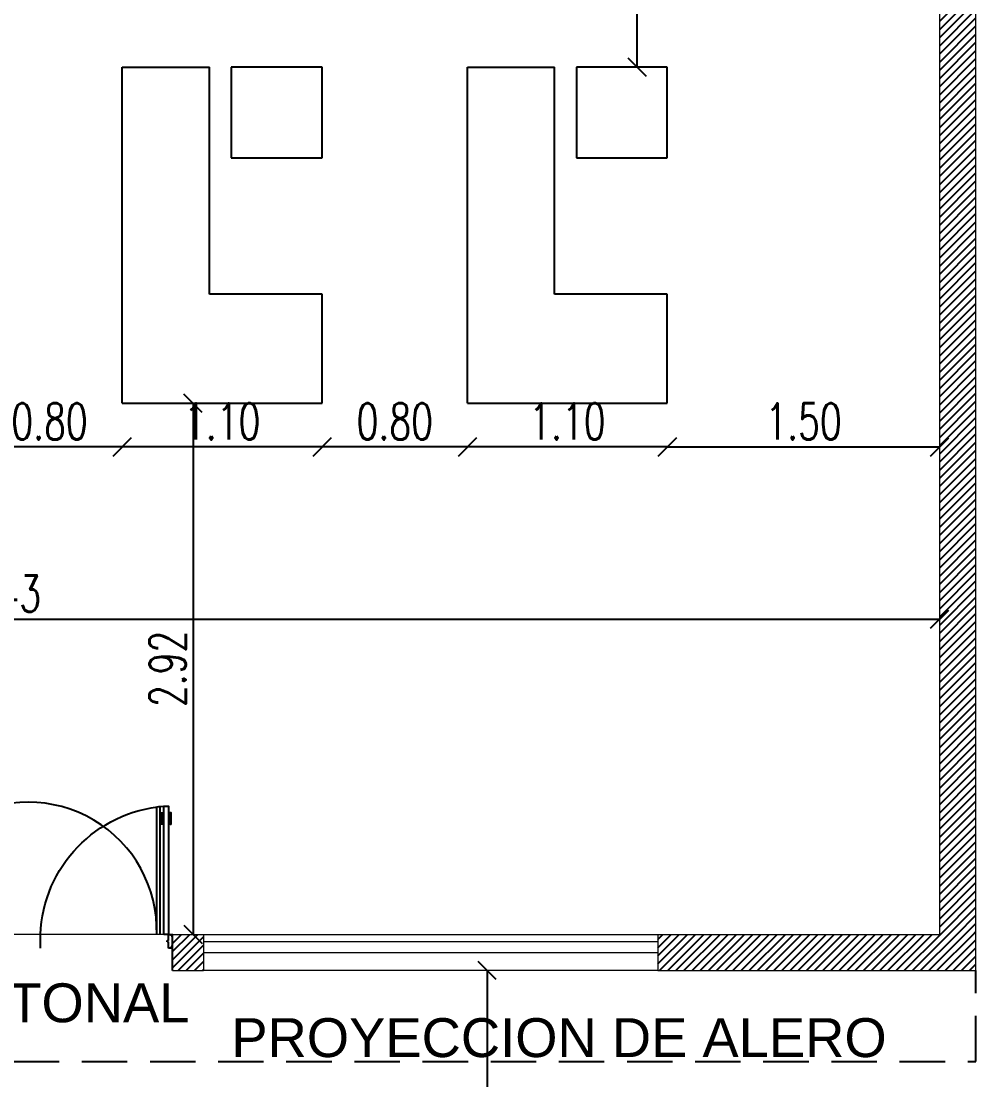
# Model space of a CAD drawing. Header units: millimetres. Extents: x 2448 to 2576, y 1154 to 1321.
# Drawn here: x 2508.99 to 2514.24, y 1284.93 to 1290.75 of the extents above; entities that cross this region are included whole.
import ezdxf

# ---------------------------------------------------------------- set-up
doc = ezdxf.new("R2010")
doc.units = ezdxf.units.MM
for name, pattern in [('ACAD_ISO02W100', [15, 12, -3]), ('X-REF T19$0$ACAD_ISO02W100', [15, 12, -3]), ('X-REF T19$0$HIDDEN', [0.375, 0.25, -0.125])]:
    doc.linetypes.add(name, pattern=pattern)
for name, color, linetype in [('COTAS', 7, 'Continuous'), ('E- CHECK OUT', 2, 'Continuous'), ('X-REF T19$0$0.1', 1, 'Continuous'), ('X-REF T19$0$A-CARPINTERIA METALICA', 1, 'Continuous'), ('X-REF T19$0$A-HATCH', 8, 'Continuous'), ('X-REF T19$0$A-MAMPOSTERIA', 5, 'Continuous'), ('X-REF T19$0$A-PROYECCION', 1, 'Continuous'), ('X-REF T19$0$A-VISTAS', 8, 'Continuous'), ('X-REF T19$0$E-GENERAL', 8, 'Continuous')]:
    doc.layers.add(name, color=color, linetype=linetype)
doc.styles.add('COTAS', font='ROMANS.shx', dxfattribs={"width": 0.7})
doc.styles.get("Standard").update_dxf_attribs({"font": 'arial.ttf'})
doc.dimstyles.new('COTA-I-N-2-85', dxfattribs={"dimscale": 0, "dimtxt": 0.2, "dimasz": 0.1, "dimexe": 0, "dimexo": 0, "dimgap": 0.04, "dimtad": 1, "dimzin": 1, "dimdsep": 46, "dimtxsty": 'COTAS', "dimblk": 'OBLIQUE', "dimcen": 0.1, "dimse1": 1, "dimse2": 1, "dimclrd": 256, "dimclre": 256, "dimclrt": 256, "dimadec": 0, "dimazin": 0, "dimtfac": 1, "dimtmove": 1, "dimatfit": 3, "dimldrblk": 'OBLIQUE', "dimfxl": 1, "dimtvp": -0.8, "dimtolj": 1, "dimtzin": 0, "dimarcsym": 0})

# ---------------------------------------------------------------- blocks, each defined once
blk = doc.blocks.new('X-REF T19$0$A$C55894BCF')
at = {"layer": 'X-REF T19$0$A-CARPINTERIA METALICA'}
for p, q in [((0.0225, 0.7382), (0.0152, 0.7382)), ((0.0225, 0.7276), (0.0152, 0.7276)), ((0.0485, 0.7382), (0.0559, 0.7382)), ((0.0485, 0.7276), (0.0559, 0.7276)), ((0, 0.069), (0, 0.0765)), ((0.0075, 0.069), (0, 0.069)), ((0.0225, 0.0765), (0.0075, 0.0765)), ((0.0075, 0.0765), (0.0075, 0.069)), ((0.0225, 0.0427), (0.0225, 0.0765)), ((0.7275, 0), (0.7275, 0.0765)), ((0, 0.0015), (0, 0.009)), ((0, 0.009), (0.0075, 0.009)), ((0.0075, 0.009), (0.0075, 0.0015)), ((0.0075, 0.0015), (0.0225, 0.0015)), ((0.03, 0.0427), (0.0225, 0.0427)), ((0.0225, 0.0015), (0.0225, 0.0352)), ((0.0225, 0.0352), (0.03, 0.0352)), ((0.03, 0.0352), (0.03, 0.0427))]:
    blk.add_line(p, q, dxfattribs=at)
blk.add_lwpolyline([(0.0485, 0.0765), (0.0485, 0.7815), (0.0225, 0.7815), (0.0225, 0.0765)], close=True, dxfattribs=at)
for points in [[(0.0098, 0.7463), (0.0125, 0.7463, -0.414214), (0.0152, 0.7437), (0.0152, 0.6852, -0.414214), (0.0125, 0.6825), (0.0098, 0.6825, -0.414214), (0.0072, 0.6852), (0.0072, 0.7437, -0.414214)], [(0.0612, 0.7463), (0.0585, 0.7463, 0.414214), (0.0559, 0.7437), (0.0559, 0.6852, 0.414214), (0.0585, 0.6825), (0.0612, 0.6825, 0.414214), (0.0638, 0.6852), (0.0638, 0.7437, 0.414214)]]:
    blk.add_lwpolyline(points, format="xyb", close=True, dxfattribs=at)
blk.add_arc((-0.0083, 0.0474), 0.7364, 2.26844, 85.5235, dxfattribs=at)
blk = doc.blocks.new('X-REF T19$0$TOPSY 19')
at = {"layer": 'X-REF T19$0$A-MAMPOSTERIA', "lineweight": 13}
for p, q in [((22.1692, -32.5107), (22.1692, 0)), ((21.9705, -32.3121), (21.9705, -0.1986)), ((17.7489, -32.3121), (17.9193, -32.3121)), ((17.9193, -32.3121), (17.9193, -32.5107)), ((20.4193, -32.3121), (21.9705, -32.3121)), ((20.4193, -32.3121), (20.4193, -32.5107)), ((17.7489, -32.5107), (17.9193, -32.5107)), ((20.4193, -32.5107), (22.1692, -32.5107))]:
    blk.add_line(p, q, dxfattribs=at)
at = {"layer": 'X-REF T19$0$A-MAMPOSTERIA', "linetype": 'X-REF T19$0$ACAD_ISO02W100'}
blk.add_line((17.7489, -32.5107), (17.7489, -32.3121), dxfattribs=at)
blk = doc.blocks.new('X-REF T19')
at = {"layer": 'X-REF T19$0$A-HATCH'}
h = blk.add_hatch(dxfattribs=at)
h.set_pattern_fill('ANSI31', color=256, scale=0.01, style=0)
h.paths.add_polyline_path([(279.8292, 195.5021), (279.6306, 195.5021), (279.6306, 164.0806), (279.8292, 164.0806)])
h = blk.add_hatch(dxfattribs=at)
h.set_pattern_fill('ANSI31', color=256, scale=0.01, style=0)
h.paths.add_polyline_path([(275.5794, 164.0806), (275.409, 164.0806), (275.409, 163.882), (275.5794, 163.882)])
h = blk.add_hatch(dxfattribs=at)
h.set_pattern_fill('ANSI31', color=256, scale=0.01, style=0)
h.paths.add_polyline_path([(279.8292, 164.0806), (279.3606, 164.0806), (278.0794, 164.0806), (278.0794, 163.882), (279.8292, 163.882)])
at = {"layer": 'X-REF T19$0$0.1', "linetype": 'X-REF T19$0$ACAD_ISO02W100'}
blk.add_line((275.3413, 164.784), (275.3213, 164.7817), dxfattribs=at)
at = {"layer": 'X-REF T19$0$0.1', "lineweight": 13}
for p, q in [((275.5794, 164.042), (278.0794, 164.042)), ((275.5794, 163.9813), (278.0794, 163.9813))]:
    blk.add_line(p, q, dxfattribs=at)
at = {"layer": 'X-REF T19$0$A-CARPINTERIA METALICA', "linetype": 'X-REF T19$0$ACAD_ISO02W100'}
for p, q in [((275.3213, 164.0806), (275.3213, 164.7817)), ((275.3413, 164.0806), (275.3413, 164.784))]:
    blk.add_line(p, q, dxfattribs=at)
blk.add_arc((274.6152, 164.1019), 0.7065, 358.2793, 181.7207, dxfattribs=at)
at = {"layer": 'X-REF T19$0$A-PROYECCION', "linetype": 'X-REF T19$0$HIDDEN'}
for p, q in [((279.8292, 163.382), (279.8292, 163.882)), ((268.5347, 163.382), (279.8292, 163.382))]:
    blk.add_line(p, q, dxfattribs=at)
at = {"layer": 'X-REF T19$0$A-VISTAS', "lineweight": 13}
for p, q in [((275.409, 164.0806), (273.909, 164.0806)), ((275.5794, 164.0806), (278.0794, 164.0806)), ((278.0794, 163.882), (275.5794, 163.882))]:
    blk.add_line(p, q, dxfattribs=at)
at = {"linetype": 'X-REF T19$0$ACAD_ISO02W100'}
blk.add_blockref('X-REF T19$0$TOPSY 19', (257.6601, 196.3928), dxfattribs=at)
at = {"layer": 'X-REF T19$0$E-GENERAL', "linetype": 'X-REF T19$0$ACAD_ISO02W100', "xscale": -1}
blk.add_blockref('X-REF T19$0$A$C55894BCF', (275.409, 164.0042), dxfattribs=at)
blk = doc.blocks.new('_Oblique')
at = {"color": 0, "linetype": 'ByBlock', "lineweight": -2}
blk.add_line((-0.5, -0.5), (0.5, 0.5), dxfattribs=at)
blk = doc.blocks.new('*D184')
at = {"layer": 'COTAS', "linetype": 'ACAD_ISO02W100', "lineweight": -2, "transparency": 16777216}
blk.add_line((2503.6146, 1287.464), (2514.0446, 1287.464), dxfattribs=at)
at = {"layer": 'DEFPOINTS', "color": 0, "linetype": 'ACAD_ISO02W100', "transparency": 16777216}
for p in [(2514.0446, 1287.464), (2503.6146, 1285.7288), (2514.0446, 1285.7288)]:
    blk.add_point(p, dxfattribs=at)
at = {"layer": 'COTAS', "linetype": 'ACAD_ISO02W100', "lineweight": -2, "transparency": 16777216, "xscale": 0.1, "yscale": 0.1, "zscale": 0.1, "rotation": 180}
blk.add_blockref('_Oblique', (2503.6146, 1287.464), dxfattribs=at)
at = {"layer": 'COTAS', "linetype": 'ACAD_ISO02W100', "lineweight": -2, "transparency": 16777216, "xscale": 0.1, "yscale": 0.1, "zscale": 0.1}
blk.add_blockref('_Oblique', (2514.0446, 1287.464), dxfattribs=at)
at = {"layer": 'COTAS', "linetype": 'ACAD_ISO02W100', "transparency": 16777216, "insert": (2508.8296, 1287.604), "char_height": 0.2, "attachment_point": 5, "style": 'COTAS'}
blk.add_mtext('\\A1;10.43', dxfattribs=at)
blk = doc.blocks.new('*D185')
at = {"layer": 'COTAS', "linetype": 'ACAD_ISO02W100', "lineweight": -2, "transparency": 16777216}
blk.add_line((2509.9353, 1288.6514), (2509.9353, 1285.7288), dxfattribs=at)
at = {"layer": 'DEFPOINTS', "color": 0, "linetype": 'ACAD_ISO02W100', "transparency": 16777216}
for p in [(2509.5456, 1288.6514), (2509.9082, 1285.7288), (2509.9353, 1285.7288)]:
    blk.add_point(p, dxfattribs=at)
at = {"layer": 'COTAS', "linetype": 'ACAD_ISO02W100', "lineweight": -2, "transparency": 16777216, "xscale": 0.1, "yscale": 0.1, "zscale": 0.1}
for p, rotation in [((2509.9353, 1288.6514), 90), ((2509.9353, 1285.7288), 270)]:
    blk.add_blockref('_Oblique', p, dxfattribs=dict(at, rotation=rotation))
at = {"layer": 'COTAS', "linetype": 'ACAD_ISO02W100', "transparency": 16777216, "insert": (2509.7953, 1287.1901), "char_height": 0.2, "attachment_point": 5, "rotation": 90, "style": 'COTAS'}
blk.add_mtext('\\A1;2.92', dxfattribs=at)
blk = doc.blocks.new('*D186')
at = {"layer": 'COTAS', "linetype": 'ACAD_ISO02W100', "lineweight": -2, "transparency": 16777216}
blk.add_line((2512.5456, 1288.4116), (2514.0446, 1288.4116), dxfattribs=at)
at = {"layer": 'DEFPOINTS', "color": 0, "linetype": 'ACAD_ISO02W100', "transparency": 16777216}
for p in [(2512.5456, 1288.6522), (2514.0446, 1288.6522), (2514.0446, 1288.4116)]:
    blk.add_point(p, dxfattribs=at)
at = {"layer": 'COTAS', "linetype": 'ACAD_ISO02W100', "lineweight": -2, "transparency": 16777216, "xscale": 0.1, "yscale": 0.1, "zscale": 0.1, "rotation": 180}
blk.add_blockref('_Oblique', (2512.5456, 1288.4116), dxfattribs=at)
at = {"layer": 'COTAS', "linetype": 'ACAD_ISO02W100', "lineweight": -2, "transparency": 16777216, "xscale": 0.1, "yscale": 0.1, "zscale": 0.1}
blk.add_blockref('_Oblique', (2514.0446, 1288.4116), dxfattribs=at)
at = {"layer": 'COTAS', "linetype": 'ACAD_ISO02W100', "transparency": 16777216, "insert": (2513.2951, 1288.5516), "char_height": 0.2, "attachment_point": 5, "style": 'COTAS'}
blk.add_mtext('\\A1;1.50', dxfattribs=at)
blk = doc.blocks.new('*D187')
at = {"layer": 'COTAS', "linetype": 'ACAD_ISO02W100', "lineweight": -2, "transparency": 16777216}
blk.add_line((2512.5456, 1288.4116), (2511.4456, 1288.4116), dxfattribs=at)
at = {"layer": 'DEFPOINTS', "color": 0, "linetype": 'ACAD_ISO02W100', "transparency": 16777216}
for p in [(2511.4456, 1288.6522), (2512.5456, 1288.6522), (2511.4456, 1288.4116)]:
    blk.add_point(p, dxfattribs=at)
at = {"layer": 'COTAS', "linetype": 'ACAD_ISO02W100', "lineweight": -2, "transparency": 16777216, "xscale": 0.1, "yscale": 0.1, "zscale": 0.1, "rotation": 180}
blk.add_blockref('_Oblique', (2511.4456, 1288.4116), dxfattribs=at)
at = {"layer": 'COTAS', "linetype": 'ACAD_ISO02W100', "lineweight": -2, "transparency": 16777216, "xscale": 0.1, "yscale": 0.1, "zscale": 0.1}
blk.add_blockref('_Oblique', (2512.5456, 1288.4116), dxfattribs=at)
at = {"layer": 'COTAS', "linetype": 'ACAD_ISO02W100', "transparency": 16777216, "insert": (2511.9956, 1288.5516), "char_height": 0.2, "attachment_point": 5, "style": 'COTAS'}
blk.add_mtext('\\A1;1.10', dxfattribs=at)
blk = doc.blocks.new('*D188')
at = {"layer": 'COTAS', "linetype": 'ACAD_ISO02W100', "lineweight": -2, "transparency": 16777216}
blk.add_line((2511.4456, 1288.4116), (2510.6456, 1288.4116), dxfattribs=at)
at = {"layer": 'DEFPOINTS', "color": 0, "linetype": 'ACAD_ISO02W100', "transparency": 16777216}
for p in [(2510.6456, 1288.6522), (2511.4456, 1288.6522), (2510.6456, 1288.4116)]:
    blk.add_point(p, dxfattribs=at)
at = {"layer": 'COTAS', "linetype": 'ACAD_ISO02W100', "lineweight": -2, "transparency": 16777216, "xscale": 0.1, "yscale": 0.1, "zscale": 0.1, "rotation": 180}
blk.add_blockref('_Oblique', (2510.6456, 1288.4116), dxfattribs=at)
at = {"layer": 'COTAS', "linetype": 'ACAD_ISO02W100', "lineweight": -2, "transparency": 16777216, "xscale": 0.1, "yscale": 0.1, "zscale": 0.1}
blk.add_blockref('_Oblique', (2511.4456, 1288.4116), dxfattribs=at)
at = {"layer": 'COTAS', "linetype": 'ACAD_ISO02W100', "transparency": 16777216, "insert": (2511.0456, 1288.5516), "char_height": 0.2, "attachment_point": 5, "style": 'COTAS'}
blk.add_mtext('\\A1;0.80', dxfattribs=at)
blk = doc.blocks.new('*D189')
at = {"layer": 'COTAS', "linetype": 'ACAD_ISO02W100', "lineweight": -2, "transparency": 16777216}
blk.add_line((2510.6456, 1288.4116), (2509.5456, 1288.4116), dxfattribs=at)
at = {"layer": 'DEFPOINTS', "color": 0, "linetype": 'ACAD_ISO02W100', "transparency": 16777216}
for p in [(2509.5456, 1288.6514), (2510.6456, 1288.6514), (2509.5456, 1288.4116)]:
    blk.add_point(p, dxfattribs=at)
at = {"layer": 'COTAS', "linetype": 'ACAD_ISO02W100', "lineweight": -2, "transparency": 16777216, "xscale": 0.1, "yscale": 0.1, "zscale": 0.1, "rotation": 180}
blk.add_blockref('_Oblique', (2509.5456, 1288.4116), dxfattribs=at)
at = {"layer": 'COTAS', "linetype": 'ACAD_ISO02W100', "lineweight": -2, "transparency": 16777216, "xscale": 0.1, "yscale": 0.1, "zscale": 0.1}
blk.add_blockref('_Oblique', (2510.6456, 1288.4116), dxfattribs=at)
at = {"layer": 'COTAS', "linetype": 'ACAD_ISO02W100', "transparency": 16777216, "insert": (2510.0956, 1288.5516), "char_height": 0.2, "attachment_point": 5, "style": 'COTAS'}
blk.add_mtext('\\A1;1.10', dxfattribs=at)
blk = doc.blocks.new('*D190')
at = {"layer": 'COTAS', "linetype": 'ACAD_ISO02W100', "lineweight": -2, "transparency": 16777216}
blk.add_line((2509.5456, 1288.4116), (2508.7456, 1288.4116), dxfattribs=at)
at = {"layer": 'DEFPOINTS', "color": 0, "linetype": 'ACAD_ISO02W100', "transparency": 16777216}
for p in [(2508.7456, 1288.6514), (2509.5456, 1288.6522), (2508.7456, 1288.4116)]:
    blk.add_point(p, dxfattribs=at)
at = {"layer": 'COTAS', "linetype": 'ACAD_ISO02W100', "lineweight": -2, "transparency": 16777216, "xscale": 0.1, "yscale": 0.1, "zscale": 0.1, "rotation": 180}
blk.add_blockref('_Oblique', (2508.7456, 1288.4116), dxfattribs=at)
at = {"layer": 'COTAS', "linetype": 'ACAD_ISO02W100', "lineweight": -2, "transparency": 16777216, "xscale": 0.1, "yscale": 0.1, "zscale": 0.1}
blk.add_blockref('_Oblique', (2509.5456, 1288.4116), dxfattribs=at)
at = {"layer": 'COTAS', "linetype": 'ACAD_ISO02W100', "transparency": 16777216, "insert": (2509.1456, 1288.5516), "char_height": 0.2, "attachment_point": 5, "style": 'COTAS'}
blk.add_mtext('\\A1;0.80', dxfattribs=at)
blk = doc.blocks.new('*D199')
at = {"layer": 'COTAS', "linetype": 'ACAD_ISO02W100', "lineweight": -2, "transparency": 16777216}
blk.add_line((2512.379, 1290.5022), (2512.379, 1293.8865), dxfattribs=at)
at = {"layer": 'DEFPOINTS', "color": 0, "linetype": 'ACAD_ISO02W100', "transparency": 16777216}
for p in [(2511.9739, 1293.8865), (2512.379, 1293.8865), (2512.5456, 1290.5022)]:
    blk.add_point(p, dxfattribs=at)
at = {"layer": 'COTAS', "linetype": 'ACAD_ISO02W100', "lineweight": -2, "transparency": 16777216, "xscale": 0.1, "yscale": 0.1, "zscale": 0.1}
for p, rotation in [((2512.379, 1293.8865), 90), ((2512.379, 1290.5022), 270)]:
    blk.add_blockref('_Oblique', p, dxfattribs=dict(at, rotation=rotation))
at = {"layer": 'COTAS', "linetype": 'ACAD_ISO02W100', "transparency": 16777216, "insert": (2512.239, 1292.1943), "char_height": 0.2, "attachment_point": 5, "rotation": 90, "style": 'COTAS'}
blk.add_mtext('\\A1;3.38', dxfattribs=at)
blk = doc.blocks.new('*D174')
at = {"linetype": 'ACAD_ISO02W100', "lineweight": -2, "transparency": 16777216}
blk.add_line((2511.5537, 1285.5302), (2511.5537, 1280.7302), dxfattribs=at)
at = {"layer": 'DEFPOINTS', "color": 0, "linetype": 'ACAD_ISO02W100', "transparency": 16777216}
for p in [(2514.2433, 1285.5302), (2511.5537, 1280.7302), (2514.2433, 1280.7302)]:
    blk.add_point(p, dxfattribs=at)
at = {"linetype": 'ACAD_ISO02W100', "lineweight": -2, "transparency": 16777216, "xscale": 0.1, "yscale": 0.1, "zscale": 0.1}
for p, rotation in [((2511.5537, 1285.5302), 90), ((2511.5537, 1280.7302), 270)]:
    blk.add_blockref('_Oblique', p, dxfattribs=dict(at, rotation=rotation))
at = {"linetype": 'ACAD_ISO02W100', "transparency": 16777216, "insert": (2511.4137, 1283.1302), "char_height": 0.2, "attachment_point": 5, "rotation": 90, "style": 'COTAS'}
blk.add_mtext('\\A1;4.80', dxfattribs=at)
blk = doc.blocks.new('A$C3EB75E3F')
at = {"layer": 'E- CHECK OUT'}
for p, q in [((0, 0), (0, 1.85)), ((0, 1.85), (0.48, 1.85)), ((0.48, 0.6), (0.48, 1.85)), ((1.1, 1.85), (0.6, 1.85)), ((0.6, 1.85), (0.6, 1.35)), ((1.1, 1.35), (1.1, 1.85)), ((0.6, 1.35), (1.1, 1.35)), ((1.1, 0.6), (0.48, 0.6)), ((1.1, 0), (1.1, 0.6)), ((0, 0), (1.1, 0))]:
    blk.add_line(p, q, dxfattribs=at)
blk = doc.blocks.new('A$C18BE6784')
for p in [(5.6368, 0), (7.5368, 0)]:
    blk.add_blockref('A$C3EB75E3F', p)

msp = doc.modelspace()

# ---------------------------------------------------------------- block references
for name, p in [('X-REF T19', (2234.414, 1121.6481)), ('A$C18BE6784', (2503.9087, 1288.6522))]:
    msp.add_blockref(name, p)

# ---------------------------------------------------------------- texts
at = {"char_height": 0.214135, "width": 4.060261, "attachment_point": 1}
for s, insert in [('{\\fArial|b0|i0|c0|p34;INGRESO PEATONAL}', (2506.8575, 1285.4593)), ('{\\fArial|b0|i0|c0|p34;PROYECCION DE ALERO}', (2510.1461, 1285.2677))]:
    msp.add_mtext(s, dxfattribs=dict(at, insert=insert))

# ---------------------------------------------------------------- dimensions: what is measured, and where the dimension line sits
at = {"linetype": 'ACAD_ISO02W100'}
dim = msp.add_linear_dim(base=(2511.5537, 1280.7302), p1=(2514.2433, 1285.5302), p2=(2514.2433, 1280.7302), angle=90, dimstyle='COTA-I-N-2-85', override={"dimscale": 1}, dxfattribs=at)
dim.commit()
dim.dimension.update_dxf_attribs({"geometry": '*D174', "text_midpoint": (2511.4137, 1283.1302)})
at = {"layer": 'COTAS', "linetype": 'ACAD_ISO02W100'}
for base, p1, p2, picture, middle in [((2512.379, 1293.8865), (2512.5456, 1290.5022), (2511.9739, 1293.8865), '*D199', (2512.239, 1292.1943)), ((2509.9353, 1285.7288), (2509.5456, 1288.6514), (2509.9082, 1285.7288), '*D185', (2509.7953, 1287.1901))]:
    dim = msp.add_linear_dim(base=base, p1=p1, p2=p2, angle=90, dimstyle='COTA-I-N-2-85', override={"dimscale": 1}, dxfattribs=at)
    dim.commit()
    dim.dimension.update_dxf_attribs({"geometry": picture, "text_midpoint": middle})
for base, p1, p2, picture, middle in [((2508.7456, 1288.4116), (2509.5456, 1288.6522), (2508.7456, 1288.6514), '*D190', (2509.1456, 1288.5516)), ((2509.5456, 1288.4116), (2510.6456, 1288.6514), (2509.5456, 1288.6514), '*D189', (2510.0956, 1288.5516)), ((2510.6456, 1288.4116), (2511.4456, 1288.6522), (2510.6456, 1288.6522), '*D188', (2511.0456, 1288.5516)), ((2511.4456, 1288.4116), (2512.5456, 1288.6522), (2511.4456, 1288.6522), '*D187', (2511.9956, 1288.5516)), ((2514.0446, 1288.4116), (2512.5456, 1288.6522), (2514.0446, 1288.6522), '*D186', (2513.2951, 1288.5516)), ((2514.0446, 1287.464), (2503.6146, 1285.7288), (2514.0446, 1285.7288), '*D184', (2508.8296, 1287.604))]:
    dim = msp.add_linear_dim(base=base, p1=p1, p2=p2, dimstyle='COTA-I-N-2-85', override={"dimscale": 1}, dxfattribs=at)
    dim.commit()
    dim.dimension.update_dxf_attribs({"geometry": picture, "text_midpoint": middle})

doc.saveas('drawing.dxf')
